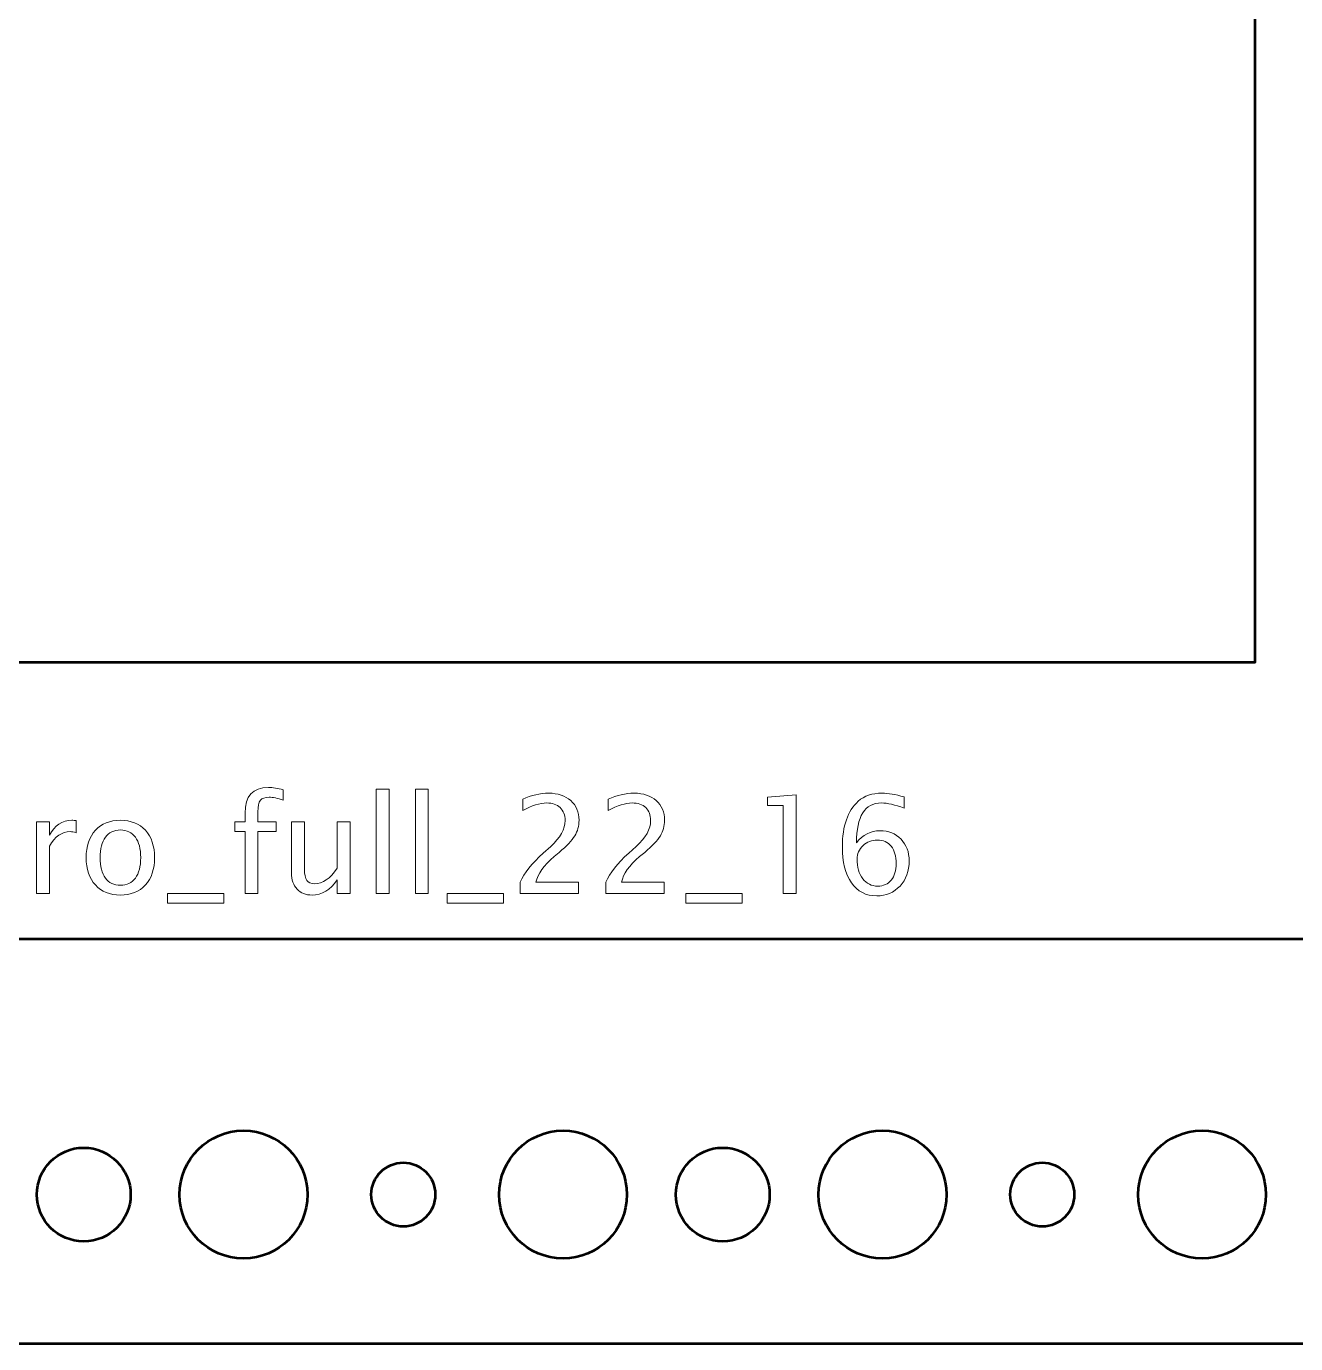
# Model space of a CAD drawing. Header units: centimetres. Extents: x -69 to 69, y -115 to 104.
# Drawn here: x 7.23 to 13.19, y -86.95 to -80.77 of the extents above; entities that cross this region are included whole.
import ezdxf

# ---------------------------------------------------------------- set-up
doc = ezdxf.new("R2010")
doc.units = ezdxf.units.CM
doc.header["$MEASUREMENT"] = 0
doc.layers.add('Layer 1', color=7, linetype='Continuous')

msp = doc.modelspace()

# ---------------------------------------------------------------- linework, layer by layer
at = {"layer": 'Layer 1', "color": 30, "lineweight": 53}
msp.add_lwpolyline([(-14.6, -85.05), (14.6, -85.05), (14.6, -64.95), (-14.6, -64.95), (-14.6, -85.05)], close=True, dxfattribs=at)
at = {"layer": 'Layer 1', "lineweight": 53}
for centre, major_axis in [((8.25001, -86.25001), (0, 0.30001)), ((9.75001, -86.25001), (0, 0.30001)), ((11.25001, -86.25001), (0, 0.30001)), ((12.75001, -86.25001), (0, 0.30001)), ((7.5, -86.25), (0, 0.22)), ((10.5, -86.25), (0, 0.22)), ((9, -86.25), (0, 0.15)), ((12, -86.25), (0, 0.15))]:
    msp.add_ellipse(centre, major_axis=major_axis, ratio=1, dxfattribs=at)
for points, knots in [([(-16.45, -86.45), (-16.45, -86.45), (-16.45, -63.55), (-16.45, -63.55), (-16.45, -63.55), (-16.45, -63.27386), (-16.22614, -63.05), (-15.95, -63.05), (-15.95, -63.05), (-15.95, -63.05), (15.95, -63.05), (15.95, -63.05), (15.95, -63.05), (16.22614, -63.05), (16.45, -63.27386), (16.45, -63.55), (16.45, -63.55), (16.45, -63.55), (16.45, -76.55), (16.45, -76.55), (16.45, -76.55), (16.45, -76.55), (15.05, -76.55), (15.05, -76.55), (15.05, -76.55), (14.77386, -76.55), (14.55, -76.77386), (14.55, -77.05), (14.55, -77.05), (14.55, -77.05), (14.55, -80.45), (14.55, -80.45), (14.55, -80.45), (14.55, -80.72614), (14.77386, -80.95), (15.05, -80.95), (15.05, -80.95), (15.05, -80.95), (16.45, -80.95), (16.45, -80.95), (16.45, -80.95), (16.45, -80.95), (16.45, -86.45), (16.45, -86.45), (16.45, -86.45), (16.45, -86.72614), (16.22614, -86.95), (15.95, -86.95), (15.95, -86.95), (15.95, -86.95), (-15.95, -86.95), (-15.95, -86.95), (-15.95, -86.95), (-16.22614, -86.95), (-16.45, -86.72614), (-16.45, -86.45)], [0, 0, 0, 0, 0.0666667, 0.0666667, 0.0666667, 0.0666667, 0.1333333, 0.1333333, 0.1333333, 0.1333333, 0.2, 0.2, 0.2, 0.2, 0.2666667, 0.2666667, 0.2666667, 0.2666667, 0.3333333, 0.3333333, 0.3333333, 0.3333333, 0.4, 0.4, 0.4, 0.4, 0.4666667, 0.4666667, 0.4666667, 0.4666667, 0.5333333, 0.5333333, 0.5333333, 0.5333333, 0.6, 0.6, 0.6, 0.6, 0.6666667, 0.6666667, 0.6666667, 0.6666667, 0.7333333, 0.7333333, 0.7333333, 0.7333333, 0.8, 0.8, 0.8, 0.8, 0.8666667, 0.8666667, 0.8666667, 0.8666667, 1, 1, 1, 1]), ([(-4.45, -66.25), (-4.45, -66.25), (-4.45, -65.05), (-4.45, -65.05), (-4.45, -65.05), (-4.45, -64.77386), (-4.22614, -64.55), (-3.95, -64.55), (-3.95, -64.55), (-3.95, -64.55), (2.45, -64.55), (2.45, -64.55), (2.45, -64.55), (2.72614, -64.55), (2.95, -64.77386), (2.95, -65.05), (2.95, -65.05), (2.95, -65.05), (2.95, -66.25), (2.95, -66.25), (2.95, -66.25), (2.95, -66.25), (13, -66.25), (13, -66.25), (13, -66.25), (13, -66.25), (13, -83.75), (13, -83.75), (13, -83.75), (13, -83.75), (-13, -83.75), (-13, -83.75), (-13, -83.75), (-13, -83.75), (-13, -66.25), (-13, -66.25), (-13, -66.25), (-13, -66.25), (-4.45, -66.25), (-4.45, -66.25)], [0, 0, 0, 0, 0.0909091, 0.0909091, 0.0909091, 0.0909091, 0.1818182, 0.1818182, 0.1818182, 0.1818182, 0.2727273, 0.2727273, 0.2727273, 0.2727273, 0.3636364, 0.3636364, 0.3636364, 0.3636364, 0.4545455, 0.4545455, 0.4545455, 0.4545455, 0.5454545, 0.5454545, 0.5454545, 0.5454545, 0.6363636, 0.6363636, 0.6363636, 0.6363636, 0.7272727, 0.7272727, 0.7272727, 0.7272727, 0.8181818, 0.8181818, 0.8181818, 0.8181818, 1, 1, 1, 1])]:
    msp.add_open_spline(points, degree=3, knots=knots, dxfattribs=at)
at = {"layer": 'Layer 1', "color": 5, "lineweight": 9}
for points, knots in [([(8.25702, -84.83622), (8.25702, -84.83622), (8.25702, -84.54539), (8.25702, -84.54539), (8.25702, -84.54539), (8.25702, -84.54539), (8.20929, -84.54539), (8.20929, -84.54539), (8.20929, -84.54539), (8.20929, -84.54539), (8.20929, -84.49967), (8.20929, -84.49967), (8.20929, -84.49967), (8.20929, -84.49967), (8.25702, -84.49967), (8.25702, -84.49967), (8.25702, -84.49967), (8.25702, -84.49967), (8.25702, -84.45935), (8.25702, -84.45935), (8.25702, -84.45935), (8.25702, -84.37913), (8.29364, -84.33901), (8.36688, -84.33901), (8.36688, -84.33901), (8.38741, -84.33901), (8.41069, -84.3424), (8.43673, -84.34917), (8.43673, -84.34917), (8.43673, -84.34917), (8.43673, -84.39807), (8.43673, -84.39807), (8.43673, -84.39807), (8.4091, -84.38918), (8.38698, -84.38473), (8.37037, -84.38473), (8.37037, -84.38473), (8.35015, -84.38473), (8.3364, -84.3895), (8.32909, -84.39913), (8.32909, -84.39913), (8.32168, -84.40876), (8.31798, -84.42664), (8.31798, -84.45279), (8.31798, -84.45279), (8.31798, -84.45279), (8.31798, -84.49967), (8.31798, -84.49967), (8.31798, -84.49967), (8.31798, -84.49967), (8.40254, -84.49967), (8.40254, -84.49967), (8.40254, -84.49967), (8.40254, -84.49967), (8.40254, -84.54539), (8.40254, -84.54539), (8.40254, -84.54539), (8.40254, -84.54539), (8.31798, -84.54539), (8.31798, -84.54539), (8.31798, -84.54539), (8.31798, -84.54539), (8.31798, -84.83622), (8.31798, -84.83622), (8.31798, -84.83622), (8.31798, -84.83622), (8.25702, -84.83622), (8.25702, -84.83622)], [0, 0, 0, 0, 0.0555556, 0.0555556, 0.0555556, 0.0555556, 0.1111111, 0.1111111, 0.1111111, 0.1111111, 0.1666667, 0.1666667, 0.1666667, 0.1666667, 0.2222222, 0.2222222, 0.2222222, 0.2222222, 0.2777778, 0.2777778, 0.2777778, 0.2777778, 0.3333333, 0.3333333, 0.3333333, 0.3333333, 0.3888889, 0.3888889, 0.3888889, 0.3888889, 0.4444444, 0.4444444, 0.4444444, 0.4444444, 0.5, 0.5, 0.5, 0.5, 0.5555556, 0.5555556, 0.5555556, 0.5555556, 0.6111111, 0.6111111, 0.6111111, 0.6111111, 0.6666667, 0.6666667, 0.6666667, 0.6666667, 0.7222222, 0.7222222, 0.7222222, 0.7222222, 0.7777778, 0.7777778, 0.7777778, 0.7777778, 0.8333333, 0.8333333, 0.8333333, 0.8333333, 0.8888889, 0.8888889, 0.8888889, 0.8888889, 1, 1, 1, 1]), ([(8.87318, -84.83622), (8.87318, -84.83622), (8.87318, -84.34663), (8.87318, -84.34663), (8.87318, -84.34663), (8.87318, -84.34663), (8.93414, -84.34663), (8.93414, -84.34663), (8.93414, -84.34663), (8.93414, -84.34663), (8.93414, -84.83622), (8.93414, -84.83622), (8.93414, -84.83622), (8.93414, -84.83622), (8.87318, -84.83622), (8.87318, -84.83622)], [0, 0, 0, 0, 0.2, 0.2, 0.2, 0.2, 0.4, 0.4, 0.4, 0.4, 0.6, 0.6, 0.6, 0.6, 1, 1, 1, 1]), ([(9.0567, -84.83622), (9.0567, -84.83622), (9.0567, -84.34663), (9.0567, -84.34663), (9.0567, -84.34663), (9.0567, -84.34663), (9.11766, -84.34663), (9.11766, -84.34663), (9.11766, -84.34663), (9.11766, -84.34663), (9.11766, -84.83622), (9.11766, -84.83622), (9.11766, -84.83622), (9.11766, -84.83622), (9.0567, -84.83622), (9.0567, -84.83622)], [0, 0, 0, 0, 0.2, 0.2, 0.2, 0.2, 0.4, 0.4, 0.4, 0.4, 0.6, 0.6, 0.6, 0.6, 1, 1, 1, 1]), ([(9.54947, -84.83622), (9.54947, -84.83622), (9.54947, -84.78288), (9.54947, -84.78288), (9.54947, -84.78288), (9.56725, -84.74129), (9.60312, -84.69588), (9.6572, -84.64688), (9.6572, -84.64688), (9.6572, -84.64688), (9.69213, -84.61556), (9.69213, -84.61556), (9.69213, -84.61556), (9.73711, -84.57471), (9.75965, -84.53428), (9.75965, -84.49406), (9.75965, -84.49406), (9.75965, -84.46834), (9.75192, -84.44823), (9.73658, -84.43352), (9.73658, -84.43352), (9.72123, -84.41881), (9.69996, -84.4114), (9.67297, -84.4114), (9.67297, -84.4114), (9.64143, -84.4114), (9.60408, -84.42347), (9.5609, -84.4476), (9.5609, -84.4476), (9.5609, -84.4476), (9.5609, -84.39426), (9.5609, -84.39426), (9.5609, -84.39426), (9.60164, -84.37521), (9.64218, -84.36568), (9.6826, -84.36568), (9.6826, -84.36568), (9.72557, -84.36568), (9.76007, -84.37722), (9.78611, -84.4004), (9.78611, -84.4004), (9.81204, -84.42358), (9.82506, -84.45427), (9.82506, -84.49258), (9.82506, -84.49258), (9.82506, -84.5201), (9.81849, -84.54454), (9.80537, -84.56582), (9.80537, -84.56582), (9.79214, -84.58719), (9.76769, -84.61302), (9.73182, -84.6435), (9.73182, -84.6435), (9.73182, -84.6435), (9.70822, -84.66361), (9.70822, -84.66361), (9.70822, -84.66361), (9.65911, -84.7052), (9.63075, -84.74499), (9.62313, -84.78288), (9.62313, -84.78288), (9.62313, -84.78288), (9.82315, -84.78288), (9.82315, -84.78288), (9.82315, -84.78288), (9.82315, -84.78288), (9.82315, -84.83622), (9.82315, -84.83622), (9.82315, -84.83622), (9.82315, -84.83622), (9.54947, -84.83622), (9.54947, -84.83622)], [0, 0, 0, 0, 0.0526316, 0.0526316, 0.0526316, 0.0526316, 0.1052632, 0.1052632, 0.1052632, 0.1052632, 0.1578947, 0.1578947, 0.1578947, 0.1578947, 0.2105263, 0.2105263, 0.2105263, 0.2105263, 0.2631579, 0.2631579, 0.2631579, 0.2631579, 0.3157895, 0.3157895, 0.3157895, 0.3157895, 0.3684211, 0.3684211, 0.3684211, 0.3684211, 0.4210526, 0.4210526, 0.4210526, 0.4210526, 0.4736842, 0.4736842, 0.4736842, 0.4736842, 0.5263158, 0.5263158, 0.5263158, 0.5263158, 0.5789474, 0.5789474, 0.5789474, 0.5789474, 0.6315789, 0.6315789, 0.6315789, 0.6315789, 0.6842105, 0.6842105, 0.6842105, 0.6842105, 0.7368421, 0.7368421, 0.7368421, 0.7368421, 0.7894737, 0.7894737, 0.7894737, 0.7894737, 0.8421053, 0.8421053, 0.8421053, 0.8421053, 0.8947368, 0.8947368, 0.8947368, 0.8947368, 1, 1, 1, 1]), ([(9.951, -84.83622), (9.951, -84.83622), (9.951, -84.78288), (9.951, -84.78288), (9.951, -84.78288), (9.96878, -84.74129), (10.00465, -84.69588), (10.05873, -84.64688), (10.05873, -84.64688), (10.05873, -84.64688), (10.09366, -84.61556), (10.09366, -84.61556), (10.09366, -84.61556), (10.13864, -84.57471), (10.16118, -84.53428), (10.16118, -84.49406), (10.16118, -84.49406), (10.16118, -84.46834), (10.15345, -84.44823), (10.13811, -84.43352), (10.13811, -84.43352), (10.12276, -84.41881), (10.10149, -84.4114), (10.0745, -84.4114), (10.0745, -84.4114), (10.04296, -84.4114), (10.00561, -84.42347), (9.96243, -84.4476), (9.96243, -84.4476), (9.96243, -84.4476), (9.96243, -84.39426), (9.96243, -84.39426), (9.96243, -84.39426), (10.00317, -84.37521), (10.04371, -84.36568), (10.08413, -84.36568), (10.08413, -84.36568), (10.1271, -84.36568), (10.1616, -84.37722), (10.18764, -84.4004), (10.18764, -84.4004), (10.21357, -84.42358), (10.22659, -84.45427), (10.22659, -84.49258), (10.22659, -84.49258), (10.22659, -84.5201), (10.22002, -84.54454), (10.2069, -84.56582), (10.2069, -84.56582), (10.19367, -84.58719), (10.16922, -84.61302), (10.13335, -84.6435), (10.13335, -84.6435), (10.13335, -84.6435), (10.10975, -84.66361), (10.10975, -84.66361), (10.10975, -84.66361), (10.06064, -84.7052), (10.03228, -84.74499), (10.02466, -84.78288), (10.02466, -84.78288), (10.02466, -84.78288), (10.22468, -84.78288), (10.22468, -84.78288), (10.22468, -84.78288), (10.22468, -84.78288), (10.22468, -84.83622), (10.22468, -84.83622), (10.22468, -84.83622), (10.22468, -84.83622), (9.951, -84.83622), (9.951, -84.83622)], [0, 0, 0, 0, 0.0526316, 0.0526316, 0.0526316, 0.0526316, 0.1052632, 0.1052632, 0.1052632, 0.1052632, 0.1578947, 0.1578947, 0.1578947, 0.1578947, 0.2105263, 0.2105263, 0.2105263, 0.2105263, 0.2631579, 0.2631579, 0.2631579, 0.2631579, 0.3157895, 0.3157895, 0.3157895, 0.3157895, 0.3684211, 0.3684211, 0.3684211, 0.3684211, 0.4210526, 0.4210526, 0.4210526, 0.4210526, 0.4736842, 0.4736842, 0.4736842, 0.4736842, 0.5263158, 0.5263158, 0.5263158, 0.5263158, 0.5789474, 0.5789474, 0.5789474, 0.5789474, 0.6315789, 0.6315789, 0.6315789, 0.6315789, 0.6842105, 0.6842105, 0.6842105, 0.6842105, 0.7368421, 0.7368421, 0.7368421, 0.7368421, 0.7894737, 0.7894737, 0.7894737, 0.7894737, 0.8421053, 0.8421053, 0.8421053, 0.8421053, 0.8947368, 0.8947368, 0.8947368, 0.8947368, 1, 1, 1, 1]), ([(10.78369, -84.83622), (10.78369, -84.83622), (10.78369, -84.42283), (10.78369, -84.42283), (10.78369, -84.42283), (10.78369, -84.42283), (10.71067, -84.42283), (10.71067, -84.42283), (10.71067, -84.42283), (10.71067, -84.42283), (10.71067, -84.38473), (10.71067, -84.38473), (10.71067, -84.38473), (10.71067, -84.38473), (10.84465, -84.3733), (10.84465, -84.3733), (10.84465, -84.3733), (10.84465, -84.3733), (10.84465, -84.83622), (10.84465, -84.83622), (10.84465, -84.83622), (10.84465, -84.83622), (10.78369, -84.83622), (10.78369, -84.83622)], [0, 0, 0, 0, 0.1428571, 0.1428571, 0.1428571, 0.1428571, 0.2857143, 0.2857143, 0.2857143, 0.2857143, 0.4285714, 0.4285714, 0.4285714, 0.4285714, 0.5714286, 0.5714286, 0.5714286, 0.5714286, 0.7142857, 0.7142857, 0.7142857, 0.7142857, 1, 1, 1, 1]), ([(11.12807, -84.59831), (11.15728, -84.56052), (11.194, -84.54158), (11.23824, -84.54158), (11.23824, -84.54158), (11.27835, -84.54158), (11.31116, -84.55481), (11.33677, -84.58137), (11.33677, -84.58137), (11.36228, -84.60794), (11.37509, -84.64202), (11.37509, -84.68361), (11.37509, -84.68361), (11.37509, -84.73134), (11.3608, -84.7706), (11.33212, -84.8014), (11.33212, -84.8014), (11.30344, -84.8322), (11.26703, -84.84765), (11.22269, -84.84765), (11.22269, -84.84765), (11.17231, -84.84765), (11.13273, -84.82722), (11.10426, -84.78648), (11.10426, -84.78648), (11.07568, -84.74563), (11.0614, -84.68911), (11.0614, -84.61704), (11.0614, -84.61704), (11.0614, -84.51988), (11.08637, -84.44866), (11.13622, -84.40315), (11.13622, -84.40315), (11.16331, -84.37817), (11.20078, -84.36568), (11.24851, -84.36568), (11.24851, -84.36568), (11.27624, -84.36568), (11.31063, -84.3714), (11.35159, -84.38283), (11.35159, -84.38283), (11.35159, -84.38283), (11.35159, -84.43617), (11.35159, -84.43617), (11.35159, -84.43617), (11.3083, -84.41966), (11.27274, -84.4114), (11.2448, -84.4114), (11.2448, -84.4114), (11.16702, -84.4114), (11.12807, -84.47374), (11.12807, -84.59831)], [0, 0, 0, 0, 0.0714286, 0.0714286, 0.0714286, 0.0714286, 0.1428571, 0.1428571, 0.1428571, 0.1428571, 0.2142857, 0.2142857, 0.2142857, 0.2142857, 0.2857143, 0.2857143, 0.2857143, 0.2857143, 0.3571429, 0.3571429, 0.3571429, 0.3571429, 0.4285714, 0.4285714, 0.4285714, 0.4285714, 0.5, 0.5, 0.5, 0.5, 0.5714286, 0.5714286, 0.5714286, 0.5714286, 0.6428571, 0.6428571, 0.6428571, 0.6428571, 0.7142857, 0.7142857, 0.7142857, 0.7142857, 0.7857143, 0.7857143, 0.7857143, 0.7857143, 0.8571429, 0.8571429, 0.8571429, 0.8571429, 1, 1, 1, 1]), ([(7.27817, -84.83622), (7.27817, -84.83622), (7.27817, -84.49967), (7.27817, -84.49967), (7.27817, -84.49967), (7.27817, -84.49967), (7.33913, -84.49967), (7.33913, -84.49967), (7.33913, -84.49967), (7.33913, -84.49967), (7.33913, -84.56328), (7.33913, -84.56328), (7.33913, -84.56328), (7.36337, -84.51618), (7.3985, -84.49268), (7.44465, -84.49268), (7.44465, -84.49268), (7.45089, -84.49268), (7.45745, -84.49321), (7.46423, -84.49427), (7.46423, -84.49427), (7.46423, -84.49427), (7.46423, -84.55132), (7.46423, -84.55132), (7.46423, -84.55132), (7.45364, -84.54782), (7.44433, -84.54602), (7.43629, -84.54602), (7.43629, -84.54602), (7.39755, -84.54602), (7.36517, -84.56888), (7.33913, -84.61471), (7.33913, -84.61471), (7.33913, -84.61471), (7.33913, -84.83622), (7.33913, -84.83622), (7.33913, -84.83622), (7.33913, -84.83622), (7.27817, -84.83622), (7.27817, -84.83622)], [0, 0, 0, 0, 0.0909091, 0.0909091, 0.0909091, 0.0909091, 0.1818182, 0.1818182, 0.1818182, 0.1818182, 0.2727273, 0.2727273, 0.2727273, 0.2727273, 0.3636364, 0.3636364, 0.3636364, 0.3636364, 0.4545455, 0.4545455, 0.4545455, 0.4545455, 0.5454545, 0.5454545, 0.5454545, 0.5454545, 0.6363636, 0.6363636, 0.6363636, 0.6363636, 0.7272727, 0.7272727, 0.7272727, 0.7272727, 0.8181818, 0.8181818, 0.8181818, 0.8181818, 1, 1, 1, 1]), ([(7.67198, -84.84384), (7.62255, -84.84384), (7.58339, -84.82807), (7.55461, -84.79653), (7.55461, -84.79653), (7.52571, -84.76499), (7.51132, -84.72213), (7.51132, -84.66805), (7.51132, -84.66805), (7.51132, -84.61408), (7.52571, -84.57132), (7.55461, -84.53989), (7.55461, -84.53989), (7.58339, -84.50845), (7.62255, -84.49268), (7.67198, -84.49268), (7.67198, -84.49268), (7.7214, -84.49268), (7.76056, -84.50845), (7.78934, -84.53989), (7.78934, -84.53989), (7.81824, -84.57132), (7.83263, -84.61408), (7.83263, -84.66805), (7.83263, -84.66805), (7.83263, -84.72213), (7.81824, -84.76499), (7.78934, -84.79653), (7.78934, -84.79653), (7.76056, -84.82807), (7.7214, -84.84384), (7.67198, -84.84384)], [0, 0, 0, 0, 0.1111111, 0.1111111, 0.1111111, 0.1111111, 0.2222222, 0.2222222, 0.2222222, 0.2222222, 0.3333333, 0.3333333, 0.3333333, 0.3333333, 0.4444444, 0.4444444, 0.4444444, 0.4444444, 0.5555556, 0.5555556, 0.5555556, 0.5555556, 0.6666667, 0.6666667, 0.6666667, 0.6666667, 0.7777778, 0.7777778, 0.7777778, 0.7777778, 1, 1, 1, 1]), ([(7.67187, -84.79812), (7.70203, -84.79812), (7.72553, -84.7868), (7.74225, -84.76404), (7.74225, -84.76404), (7.75886, -84.74139), (7.76723, -84.70933), (7.76723, -84.66805), (7.76723, -84.66805), (7.76723, -84.62688), (7.75886, -84.59492), (7.74225, -84.57227), (7.74225, -84.57227), (7.72553, -84.54973), (7.70203, -84.5384), (7.67187, -84.5384), (7.67187, -84.5384), (7.6416, -84.5384), (7.61811, -84.54973), (7.6016, -84.57227), (7.6016, -84.57227), (7.58498, -84.59492), (7.57673, -84.62688), (7.57673, -84.66805), (7.57673, -84.66805), (7.57673, -84.70933), (7.58498, -84.74139), (7.6016, -84.76404), (7.6016, -84.76404), (7.61811, -84.7868), (7.6416, -84.79812), (7.67187, -84.79812)], [0, 0, 0, 0, 0.1111111, 0.1111111, 0.1111111, 0.1111111, 0.2222222, 0.2222222, 0.2222222, 0.2222222, 0.3333333, 0.3333333, 0.3333333, 0.3333333, 0.4444444, 0.4444444, 0.4444444, 0.4444444, 0.5555556, 0.5555556, 0.5555556, 0.5555556, 0.6666667, 0.6666667, 0.6666667, 0.6666667, 0.7777778, 0.7777778, 0.7777778, 0.7777778, 1, 1, 1, 1]), ([(8.68988, -84.83622), (8.68988, -84.83622), (8.68988, -84.77293), (8.68988, -84.77293), (8.68988, -84.77293), (8.65739, -84.82024), (8.61791, -84.84384), (8.57156, -84.84384), (8.57156, -84.84384), (8.54214, -84.84384), (8.51875, -84.83463), (8.50139, -84.81611), (8.50139, -84.81611), (8.48393, -84.79759), (8.47525, -84.77272), (8.47525, -84.74129), (8.47525, -84.74129), (8.47525, -84.74129), (8.47525, -84.49967), (8.47525, -84.49967), (8.47525, -84.49967), (8.47525, -84.49967), (8.53621, -84.49967), (8.53621, -84.49967), (8.53621, -84.49967), (8.53621, -84.49967), (8.53621, -84.72139), (8.53621, -84.72139), (8.53621, -84.72139), (8.53621, -84.74668), (8.53991, -84.76457), (8.54722, -84.77515), (8.54722, -84.77515), (8.55463, -84.78584), (8.5669, -84.79113), (8.58415, -84.79113), (8.58415, -84.79113), (8.62141, -84.79113), (8.65675, -84.76669), (8.68988, -84.71769), (8.68988, -84.71769), (8.68988, -84.71769), (8.68988, -84.49967), (8.68988, -84.49967), (8.68988, -84.49967), (8.68988, -84.49967), (8.75084, -84.49967), (8.75084, -84.49967), (8.75084, -84.49967), (8.75084, -84.49967), (8.75084, -84.83622), (8.75084, -84.83622), (8.75084, -84.83622), (8.75084, -84.83622), (8.68988, -84.83622), (8.68988, -84.83622)], [0, 0, 0, 0, 0.0666667, 0.0666667, 0.0666667, 0.0666667, 0.1333333, 0.1333333, 0.1333333, 0.1333333, 0.2, 0.2, 0.2, 0.2, 0.2666667, 0.2666667, 0.2666667, 0.2666667, 0.3333333, 0.3333333, 0.3333333, 0.3333333, 0.4, 0.4, 0.4, 0.4, 0.4666667, 0.4666667, 0.4666667, 0.4666667, 0.5333333, 0.5333333, 0.5333333, 0.5333333, 0.6, 0.6, 0.6, 0.6, 0.6666667, 0.6666667, 0.6666667, 0.6666667, 0.7333333, 0.7333333, 0.7333333, 0.7333333, 0.8, 0.8, 0.8, 0.8, 0.8666667, 0.8666667, 0.8666667, 0.8666667, 1, 1, 1, 1]), ([(11.31413, -84.69567), (11.31413, -84.6617), (11.30629, -84.63482), (11.29052, -84.61503), (11.29052, -84.61503), (11.27476, -84.59524), (11.25317, -84.58539), (11.22575, -84.58539), (11.22575, -84.58539), (11.19961, -84.58539), (11.17728, -84.59407), (11.15866, -84.61154), (11.15866, -84.61154), (11.13992, -84.62889), (11.13061, -84.64985), (11.13061, -84.67429), (11.13061, -84.67429), (11.13061, -84.71282), (11.1395, -84.74372), (11.15717, -84.767), (11.15717, -84.767), (11.17495, -84.79029), (11.19845, -84.80193), (11.22766, -84.80193), (11.22766, -84.80193), (11.25422, -84.80193), (11.27528, -84.7924), (11.29084, -84.77335), (11.29084, -84.77335), (11.3064, -84.7543), (11.31413, -84.72838), (11.31413, -84.69567)], [0, 0, 0, 0, 0.1111111, 0.1111111, 0.1111111, 0.1111111, 0.2222222, 0.2222222, 0.2222222, 0.2222222, 0.3333333, 0.3333333, 0.3333333, 0.3333333, 0.4444444, 0.4444444, 0.4444444, 0.4444444, 0.5555556, 0.5555556, 0.5555556, 0.5555556, 0.6666667, 0.6666667, 0.6666667, 0.6666667, 0.7777778, 0.7777778, 0.7777778, 0.7777778, 1, 1, 1, 1]), ([(7.8938, -84.88194), (7.8938, -84.88194), (7.8938, -84.83622), (7.8938, -84.83622), (7.8938, -84.83622), (7.8938, -84.83622), (8.15796, -84.83622), (8.15796, -84.83622), (8.15796, -84.83622), (8.15796, -84.83622), (8.15796, -84.88194), (8.15796, -84.88194), (8.15796, -84.88194), (8.15796, -84.88194), (7.8938, -84.88194), (7.8938, -84.88194)], [0, 0, 0, 0, 0.2, 0.2, 0.2, 0.2, 0.4, 0.4, 0.4, 0.4, 0.6, 0.6, 0.6, 0.6, 1, 1, 1, 1]), ([(9.20593, -84.88194), (9.20593, -84.88194), (9.20593, -84.83622), (9.20593, -84.83622), (9.20593, -84.83622), (9.20593, -84.83622), (9.47009, -84.83622), (9.47009, -84.83622), (9.47009, -84.83622), (9.47009, -84.83622), (9.47009, -84.88194), (9.47009, -84.88194), (9.47009, -84.88194), (9.47009, -84.88194), (9.20593, -84.88194), (9.20593, -84.88194)], [0, 0, 0, 0, 0.2, 0.2, 0.2, 0.2, 0.4, 0.4, 0.4, 0.4, 0.6, 0.6, 0.6, 0.6, 1, 1, 1, 1]), ([(10.32649, -84.88194), (10.32649, -84.88194), (10.32649, -84.83622), (10.32649, -84.83622), (10.32649, -84.83622), (10.32649, -84.83622), (10.59065, -84.83622), (10.59065, -84.83622), (10.59065, -84.83622), (10.59065, -84.83622), (10.59065, -84.88194), (10.59065, -84.88194), (10.59065, -84.88194), (10.59065, -84.88194), (10.32649, -84.88194), (10.32649, -84.88194)], [0, 0, 0, 0, 0.2, 0.2, 0.2, 0.2, 0.4, 0.4, 0.4, 0.4, 0.6, 0.6, 0.6, 0.6, 1, 1, 1, 1])]:
    msp.add_open_spline(points, degree=3, knots=knots, dxfattribs=at)

doc.saveas('drawing.dxf')
